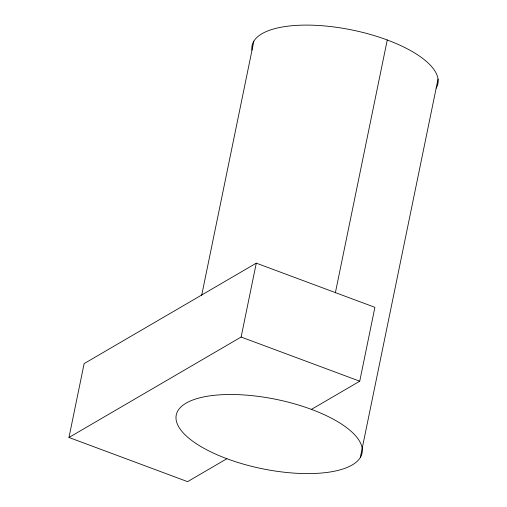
<?xml version="1.0" encoding="UTF-8"?>
<svg xmlns="http://www.w3.org/2000/svg" width="507" height="507" viewBox="0 0 507 507"><rect width="100%" height="100%" fill="white"/><g stroke="black" fill="none" stroke-linecap="round" stroke-linejoin="round"><path stroke-width="0.76" d="M226.902 458.708L187.584 481.65L68.965 437.478L84.13 363.601L256.288 263.152L374.901 307.324L359.736 381.207L311.431 409.39M201.634 295.575L253.855 41.168M68.965 437.478L241.123 337.035L256.288 263.152M335.355 292.85L387.259 39.99M360.306 457.529A94.834 35.37 11.6 0 0 240.343 394.744A94.834 35.37 11.6 0 0 206.85 449.867A94.834 35.37 11.6 0 0 360.306 457.529L438.035 79.098M241.123 337.035L359.736 381.207M251.954 50.206A94.834 35.37 11.6 0 1 352.27 30.033A94.834 35.37 11.6 0 1 436.134 88.136"/></g></svg>
